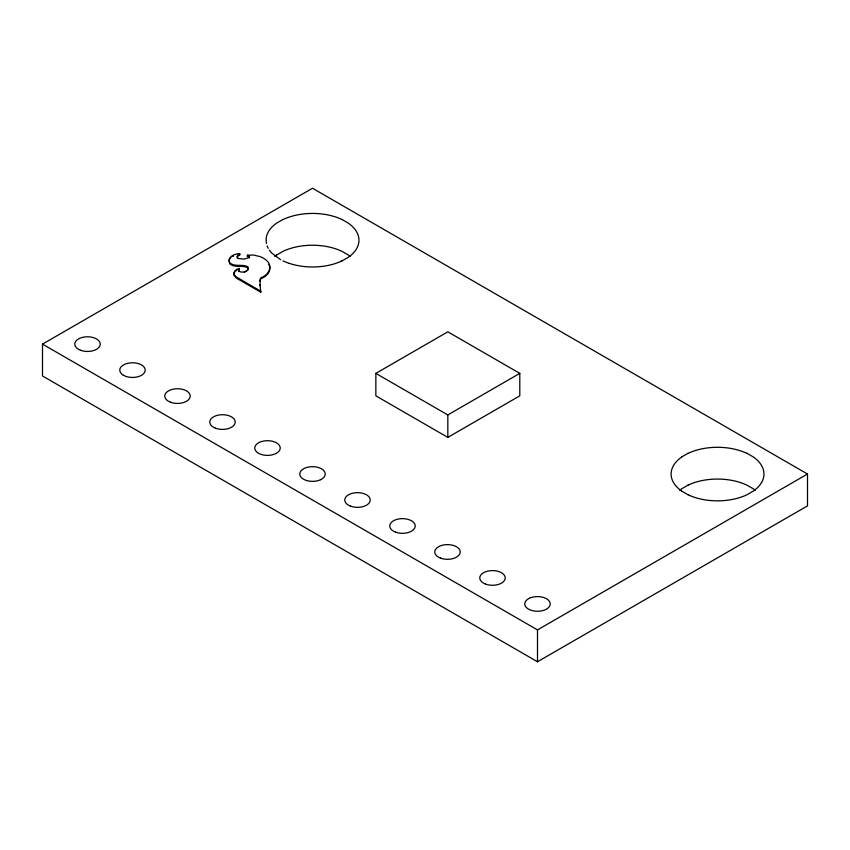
<?xml version="1.0" encoding="UTF-8"?>
<svg xmlns="http://www.w3.org/2000/svg" width="850" height="850" viewBox="0 0 850 850"><rect width="100%" height="100%" fill="white"/><g stroke="black" fill="none" stroke-linecap="round" stroke-linejoin="round"><path stroke-width="1.27" d="M234.143 272.85L233.75 273.817A7.692 4.441 0 0 0 233.792 275.113L236.746 278.322L260.78 292.219L260.78 291.199L235.854 276.686L233.792 274.093L234.536 271.256A10.179 5.876 0 0 1 236.162 269.801A10.487 6.056 0 0 1 238.308 268.717L239.317 268.398L238.521 271.554M259.781 281.276L260.334 279.586A6.704 3.868 0 0 1 261.386 278.513C266.751 276.399 272.319 270.481 268.876 264.488M248.349 269.822L248.083 268.281A4.452 2.571 0 0 0 247.233 267.495C242.091 265.126 235.801 267.782 230.807 264.648A6.864 3.963 0 0 1 229.67 263.659L229.149 260.185M239.317 268.398L238.563 270.725A2.465 1.424 0 0 0 238.935 271.235C241.867 273.286 249.273 271.586 248.083 267.261A4.452 2.571 0 0 0 247.233 266.475C242.091 264.106 235.801 266.762 230.807 263.627A6.864 3.963 0 0 1 229.67 262.639C226.653 256.87 235.216 253.587 239.742 253.576C241.294 253.258 235.025 255.967 237.851 258.071A3.347 1.934 0 0 0 238.563 258.538L244.333 259.112L249.464 257.348A2.189 1.264 0 0 0 249.507 256.881L248.614 255.861A6.237 3.602 0 0 0 247.393 255.255L247.393 256.275A6.237 3.602 0 0 1 248.614 256.881L249.507 257.901M238.436 254.756C243.366 253.969 236.343 255.489 237.246 258.017M229.394 259.579L229.702 259.016M230.286 258.251L230.988 257.571M276.569 255.042L283.029 251.324A46.378 26.775 0 0 1 341.944 251.334L348.415 255.042A46.378 26.775 0 0 1 350.136 256.381M681.572 457.013L688.022 453.284M42.5 344.123L312.502 188.243L807.5 474.024L807.5 505.877L537.497 661.757L42.5 375.976L42.5 344.123L537.497 629.903L807.5 474.024M375.849 373.373L447.822 331.819L519.796 373.373L519.796 395.834L447.822 437.389L375.849 395.834L375.849 373.373L447.822 414.928L519.796 373.373M283.029 219.47L276.569 223.189A46.304 26.733 0 0 0 266.124 238.553L266.379 243.493M341.955 260.939L348.415 257.221A46.378 26.775 0 0 0 348.394 223.199L341.955 219.47M688.022 485.138L681.572 488.867A46.378 26.775 0 0 0 679.756 490.248M244.237 272.234L246.638 271.108M232.666 256.477L233.591 256.041M238.308 269.737L239.317 269.418M247.393 255.255L253.449 255.011L259.941 256.562A21.122 12.197 0 0 1 267.038 260.929C273.243 266.56 268.207 275.389 261.386 277.493A6.704 3.868 0 0 0 260.334 278.566L260.015 285.653M247.393 256.275L248.806 255.988M288.596 263.213L283.029 260.939M746.959 453.284L753.408 457.013A46.378 26.775 0 0 1 753.387 491.034L746.959 494.764A46.378 26.775 0 0 1 688.043 494.753M688.022 494.764L681.572 491.034M280.627 259.728L271.607 252.96M271.288 252.567L269.418 250.272M267.102 245.937L268.217 248.338M233.792 274.093L233.686 273.296M260.015 284.633L260.78 292.219M237.447 255.754L237.447 256.541M537.497 629.903L537.497 661.757M447.822 414.928L447.822 437.389M236.162 270.821A10.487 6.056 0 0 1 236.799 270.438M234.536 272.276A10.179 5.876 0 0 1 235.067 271.681M122.655 374.765A12.718 7.342 0 0 1 124.429 364.427A12.718 7.342 0 0 1 142.333 365.457A12.718 7.342 0 0 1 140.569 375.785A12.718 7.342 0 0 1 122.655 374.754M341.987 260.897A46.378 26.775 0 0 1 289.212 263.341M283.114 219.523A46.378 26.775 0 0 1 342.019 219.523M274.763 256.424A46.378 26.775 0 0 1 276.59 255.053M681.668 491.077A46.378 26.775 0 0 1 681.657 457.066M688.043 453.379A46.378 26.775 0 0 1 746.938 453.39M688.032 485.148A46.378 26.775 0 0 1 746.938 485.159L753.408 488.867A46.378 26.775 0 0 1 755.214 490.248M259.42 442.361L258.496 442.85A12.718 7.342 0 0 0 263.798 455.069A12.718 7.342 0 0 0 279.979 446.611A12.718 7.342 0 0 0 259.441 442.361M529.423 598.241L528.487 598.729A12.718 7.342 0 0 0 533.8 610.948A12.718 7.342 0 0 0 549.982 602.501A12.718 7.342 0 0 0 529.454 598.241M485.467 584.056A12.718 7.342 0 0 0 505.197 578.393A12.718 7.342 0 0 0 486.837 571.359A12.718 7.342 0 0 0 485.467 584.056M440.47 558.089A12.729 7.342 0 0 0 460.201 552.415A12.729 7.342 0 0 0 441.83 545.381A12.729 7.342 0 0 0 440.47 558.089M395.462 532.111A12.729 7.353 0 0 0 415.193 526.437A12.729 7.353 0 0 0 396.822 519.403A12.729 7.353 0 0 0 395.462 532.111M350.466 506.122A12.718 7.342 0 0 0 370.196 500.459A12.718 7.342 0 0 0 351.836 493.425A12.718 7.342 0 0 0 350.466 506.122M320.567 479.708A12.729 7.353 0 0 0 322.341 469.359A12.729 7.342 0 0 0 304.417 468.339A12.729 7.353 0 0 0 302.653 478.678A12.729 7.353 0 0 0 320.567 479.708M215.464 428.177A12.718 7.342 0 0 0 235.195 422.514A12.718 7.342 0 0 0 216.835 415.48A12.718 7.342 0 0 0 215.464 428.177M170.468 402.209A12.729 7.353 0 0 0 190.198 396.536A12.729 7.353 0 0 0 171.827 389.502A12.729 7.353 0 0 0 170.468 402.209M80.463 350.243A12.729 7.353 0 0 0 100.204 344.579A12.729 7.353 0 0 0 81.834 337.546A12.729 7.353 0 0 0 80.463 350.243"/></g></svg>
